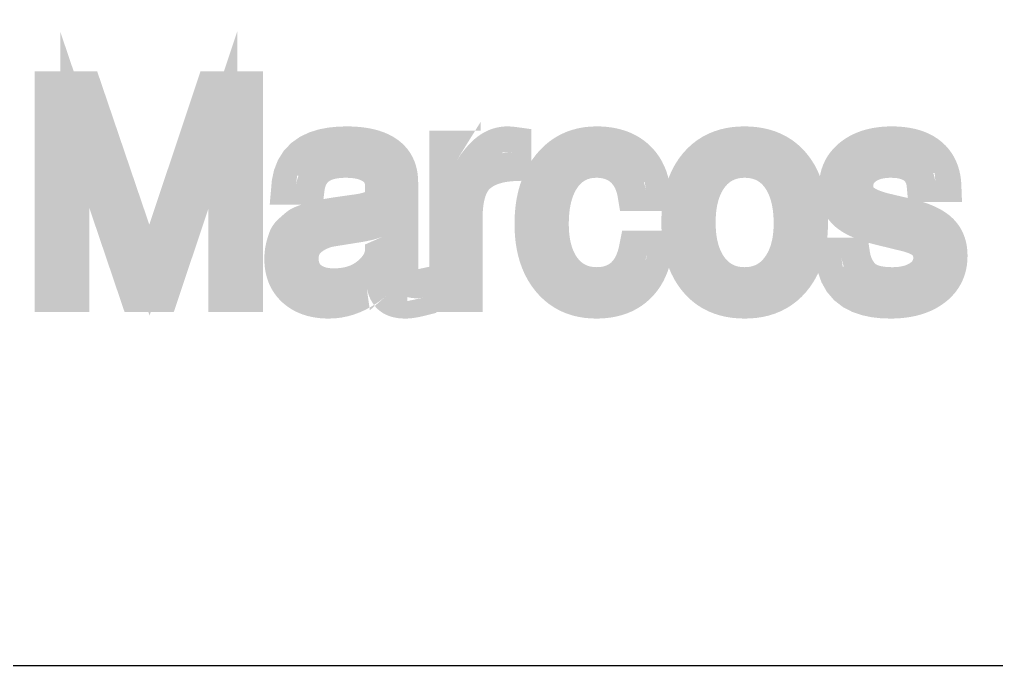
# Model space of a CAD drawing. Header units: metres. Extents: x -109 to 109, y -1 to 43.
# Drawn here: x -105.21 to -98.47, y -1.2 to 3.25 of the extents above; entities that cross this region are included whole.
import ezdxf

# ---------------------------------------------------------------- set-up
doc = ezdxf.new("R2010")
doc.units = ezdxf.units.M
doc.layers.add('CUT', color=1, linetype='Continuous')
doc.layers.add('MARK', color=5, linetype='Continuous')

msp = doc.modelspace()

# ---------------------------------------------------------------- linework, layer by layer
at = {"layer": 'CUT'}
msp.add_lwpolyline([(-109, -1.2000000000000028), (109, -1.2000000000000028), (109, -1.2000000000000028), (109, 42.6), (109, 42.6), (-109, 42.6), (-109, 42.6), (-109, -1.2000000000000028)], close=True, dxfattribs=at)
at = {"layer": 'MARK', "const_width": 0.2}
for points in [[(-104.21399739583335, 1.3360027041666667), (-104.17672466856062, 1.4470934948863636), (-104.13945194128789, 1.5581842856060606), (-104.10217921401517, 1.6692750763257576), (-104.06490648674243, 1.7803658670454547), (-104.02763375946971, 1.8914566577651515), (-103.99036103219699, 2.0025474484848482), (-103.95308830492425, 2.1136382392045454), (-103.91581557765153, 2.2247290299242426), (-103.87854285037879, 2.3358198206439393), (-103.84127012310607, 2.4469106113636365), (-103.80399739583335, 2.5580014020833337), (-103.80399739583335, 2.5580014020833337), (-103.80399739583335, 2.4469106113636365), (-103.80399739583335, 2.3358198206439393), (-103.80399739583335, 2.2247290299242426), (-103.80399739583335, 2.1136382392045454), (-103.80399739583335, 2.0025474484848487), (-103.80399739583335, 1.8914566577651515), (-103.80399739583335, 1.7803658670454547), (-103.80399739583335, 1.6692750763257576), (-103.80399739583335, 1.5581842856060606), (-103.80399739583335, 1.4470934948863636), (-103.80399739583335, 1.3360027041666667), (-103.80399739583335, 1.3360027041666667), (-103.78799775094699, 1.3360027041666667), (-103.77199810606062, 1.3360027041666667), (-103.75599846117426, 1.3360027041666667), (-103.7399988162879, 1.3360027041666667), (-103.72399917140153, 1.3360027041666667), (-103.70799952651517, 1.3360027041666667), (-103.6919998816288, 1.3360027041666667), (-103.67600023674244, 1.3360027041666667), (-103.66000059185608, 1.3360027041666667), (-103.64400094696971, 1.3360027041666667), (-103.62800130208335, 1.3360027041666667), (-103.62800130208335, 1.3360027041666667), (-103.62800130208335, 1.4685482770833334), (-103.62800130208335, 1.60109385), (-103.62800130208335, 1.7336394229166667), (-103.62800130208335, 1.8661849958333332), (-103.62800130208335, 1.99873056875), (-103.62800130208335, 2.1312761416666666), (-103.62800130208335, 2.2638217145833335), (-103.62800130208335, 2.3963672875000004), (-103.62800130208335, 2.528912860416667), (-103.62800130208335, 2.6614584333333333), (-103.62800130208335, 2.79400400625), (-103.62800130208335, 2.79400400625), (-103.65145596590911, 2.79400400625), (-103.67491062973485, 2.79400400625), (-103.69836529356061, 2.79400400625), (-103.72181995738637, 2.79400400625), (-103.74527462121213, 2.79400400625), (-103.76872928503789, 2.79400400625), (-103.79218394886365, 2.79400400625), (-103.8156386126894, 2.79400400625), (-103.83909327651516, 2.79400400625), (-103.86254794034092, 2.79400400625), (-103.88600260416668, 2.79400400625), (-103.88600260416668, 2.79400400625), (-103.92454782196971, 2.6785494607954545), (-103.96309303977274, 2.563094915340909), (-104.00163825757576, 2.447640369886364), (-104.0401834753788, 2.332185824431818), (-104.07872869318183, 2.2167312789772726), (-104.11727391098486, 2.1012767335227274), (-104.15581912878788, 1.985822188068182), (-104.19436434659092, 1.8703676426136364), (-104.23290956439395, 1.7549130971590907), (-104.27145478219698, 1.6394585517045455), (-104.31000000000002, 1.52400400625), (-104.31000000000002, 1.52400400625), (-104.34927260890153, 1.6394585517045455), (-104.38854521780304, 1.754913097159091), (-104.42781782670455, 1.8703676426136364), (-104.46709043560607, 1.9858221880681817), (-104.50636304450758, 2.1012767335227274), (-104.54563565340911, 2.2167312789772726), (-104.58490826231062, 2.332185824431818), (-104.62418087121213, 2.4476403698863636), (-104.66345348011365, 2.5630949153409093), (-104.70272608901516, 2.6785494607954545), (-104.74199869791667, 2.79400400625), (-104.74199869791667, 2.79400400625), (-104.76545336174243, 2.79400400625), (-104.78890802556819, 2.79400400625), (-104.81236268939395, 2.79400400625), (-104.83581735321971, 2.79400400625), (-104.85927201704547, 2.79400400625), (-104.88272668087123, 2.79400400625), (-104.90618134469698, 2.79400400625), (-104.92963600852273, 2.79400400625), (-104.9530906723485, 2.79400400625), (-104.97654533617425, 2.79400400625), (-105.00000000000001, 2.79400400625), (-105.00000000000001, 2.79400400625), (-105.00000000000001, 2.6614584333333333), (-105.00000000000001, 2.528912860416667), (-105.00000000000001, 2.3963672875), (-105.00000000000001, 2.2638217145833335), (-105.00000000000001, 2.1312761416666666), (-105.00000000000001, 1.99873056875), (-105.00000000000001, 1.8661849958333332), (-105.00000000000001, 1.7336394229166667), (-105.00000000000001, 1.6010938499999998), (-105.00000000000001, 1.4685482770833331), (-105.00000000000001, 1.3360027041666667), (-105.00000000000001, 1.3360027041666667), (-104.98399976325759, 1.3360027041666667), (-104.96799952651516, 1.3360027041666667), (-104.95199928977274, 1.3360027041666667), (-104.93599905303032, 1.3360027041666667), (-104.91999881628789, 1.3360027041666667), (-104.90399857954546, 1.3360027041666667), (-104.88799834280304, 1.3360027041666667), (-104.87199810606062, 1.3360027041666667), (-104.85599786931819, 1.3360027041666667), (-104.83999763257577, 1.3360027041666667), (-104.82399739583335, 1.3360027041666667), (-104.82399739583335, 1.3360027041666667), (-104.82399739583335, 1.4470934948863636), (-104.82399739583335, 1.5581842856060608), (-104.82399739583335, 1.6692750763257576), (-104.82399739583335, 1.7803658670454547), (-104.82399739583335, 1.8914566577651515), (-104.82399739583335, 2.0025474484848487), (-104.82399739583335, 2.1136382392045454), (-104.82399739583335, 2.2247290299242426), (-104.82399739583335, 2.3358198206439393), (-104.82399739583335, 2.4469106113636365), (-104.82399739583335, 2.5580014020833337), (-104.82399739583335, 2.5580014020833337), (-104.7863612689394, 2.4469106113636365), (-104.74872514204546, 2.3358198206439393), (-104.71108901515153, 2.2247290299242426), (-104.67345288825759, 2.1136382392045454), (-104.63581676136364, 2.0025474484848482), (-104.59818063446971, 1.8914566577651517), (-104.56054450757577, 1.7803658670454545), (-104.52290838068183, 1.6692750763257576), (-104.48527225378788, 1.5581842856060606), (-104.44763612689395, 1.4470934948863636), (-104.41000000000001, 1.3360027041666667), (-104.41000000000001, 1.3360027041666667), (-104.3921815814394, 1.3360027041666667), (-104.3743631628788, 1.3360027041666667), (-104.3565447443182, 1.3360027041666667), (-104.33872632575759, 1.3360027041666667), (-104.32090790719698, 1.3360027041666667), (-104.30308948863637, 1.3360027041666667), (-104.28527107007577, 1.3360027041666667), (-104.26745265151516, 1.3360027041666667), (-104.24963423295456, 1.3360027041666667), (-104.23181581439395, 1.3360027041666667), (-104.21399739583335, 1.3360027041666667)], [(-103.37199869791668, 2.07400400625), (-103.3567264441288, 2.07400400625), (-103.34145419034091, 2.07400400625), (-103.32618193655304, 2.07400400625), (-103.31090968276516, 2.07400400625), (-103.29563742897729, 2.07400400625), (-103.2803651751894, 2.07400400625), (-103.26509292140152, 2.07400400625), (-103.24982066761365, 2.07400400625), (-103.23454841382576, 2.07400400625), (-103.2192761600379, 2.07400400625), (-103.20400390625001, 2.07400400625), (-103.20400390625001, 2.07400400625), (-103.202146013051, 2.088627365760968), (-103.19957998517039, 2.1031428824180862), (-103.19623095490414, 2.117497562864947), (-103.19202067667632, 2.131623144784525), (-103.18687163688406, 2.145433613812328), (-103.18071357523289, 2.1588239519164936), (-103.17349248503568, 2.1716714967159745), (-103.16518113755603, 2.18384144161285), (-103.15578872658261, 2.19519732058724), (-103.14536614458189, 2.2056154751918093), (-103.13400390625002, 2.2150001), (-103.13400390625002, 2.2150001), (-103.12008210164255, 2.2243823313072424), (-103.10533467078466, 2.232407250979581), (-103.08996016339715, 2.2391563708342415), (-103.0741231055547, 2.2447373528070598), (-103.05795292301842, 2.24926633393494), (-103.04154814998915, 2.2528566567805015), (-103.02498235726138, 2.2556129271843943), (-103.00830989112373, 2.25762863047487), (-102.99157068377633, 2.258985801328071), (-102.974794008375, 2.259755729938797), (-102.95800130208335, 2.2600001), (-102.95800130208335, 2.2600001), (-102.94164007128936, 2.2597792868356237), (-102.92529219441298, 2.259085258441284), (-102.90897528952974, 2.257865292073036), (-102.8927130846425, 2.2560586977666106), (-102.8765375337218, 2.253595783627037), (-102.86049163471952, 2.2503970264617505), (-102.84463308861244, 2.2463728088209844), (-102.82903883159956, 2.241424351798989), (-102.8138101697457, 2.23544683793593), (-102.79907759513922, 2.2283360787198943), (-102.78500325520834, 2.2200001), (-102.78500325520834, 2.2200001), (-102.77484960780781, 2.2127665111554387), (-102.76532841070063, 2.204719653148869), (-102.75657339020728, 2.1958461976285735), (-102.74871909055949, 2.1861671101784004), (-102.7418846188635, 2.1757432476776457), (-102.7361561033357, 2.164672955152022), (-102.73157401555714, 2.1530807057790264), (-102.7281302333675, 2.1411002800810484), (-102.72577512611143, 2.1288585084965477), (-102.72443059841784, 2.1164642745231985), (-102.72400390625, 2.1040040062500003), (-102.72400390625, 2.1040040062500003), (-102.72400390625, 2.1000036511363636), (-102.72400390625, 2.0960032960227273), (-102.72400390625, 2.092002940909091), (-102.72400390625, 2.0880025857954547), (-102.72400390625, 2.0840022306818184), (-102.72400390625, 2.0800018755681817), (-102.72400390625, 2.0760015204545454), (-102.72400390625, 2.072001165340909), (-102.72400390625, 2.068000810227273), (-102.72400390625, 2.0640004551136366), (-102.72400390625, 2.0600001), (-102.72400390625, 2.0600001), (-102.72425190353137, 2.051768123247151), (-102.7250355457307, 2.0435701211796387), (-102.72641530298165, 2.035451562510988), (-102.72844887773917, 2.0274720946491294), (-102.7311840828012, 2.019705596595604), (-102.7346500427162, 2.012236960018217), (-102.73884892232702, 2.005154669158582), (-102.7437514922848, 1.9985400075985515), (-102.74929916198175, 1.9924559768758385), (-102.75541233744417, 1.9869399019102976), (-102.76200195312501, 1.982002053125), (-102.76200195312501, 1.982002053125), (-102.77310360112563, 1.9753692018332525), (-102.7848049817912, 1.9698545894573103), (-102.79687227568932, 1.965190263703874), (-102.80917618066103, 1.9611889334159334), (-102.8216405806357, 1.9577180580789566), (-102.83421810019583, 1.9546814582016236), (-102.8468778313477, 1.9520074613749459), (-102.8595988020178, 1.9496413237471124), (-102.87236630722776, 1.947540303009565), (-102.88516974761708, 1.9456703775452409), (-102.89800130208334, 1.9440040062500001), (-102.89800130208334, 1.9440040062500001), (-102.90709353917443, 1.942740710096362), (-102.91618563919502, 1.9414764278195835), (-102.92527758277275, 1.9402110210074803), (-102.93436934549892, 1.938944315477435), (-102.94346089588173, 1.9376760868180776), (-102.95255219208771, 1.9364060374181256), (-102.96164317646016, 1.9351337579143395), (-102.97073376562267, 1.933858657790345), (-102.97982383085035, 1.9325798282194429), (-102.98891315361733, 1.9312957329351923), (-102.99800130208334, 1.9300033552083333), (-102.99800130208334, 1.9300033552083333), (-103.00601716159, 1.9288328381647397), (-103.01402736399591, 1.9276241753488832), (-103.02203342414857, 1.9263883568266558), (-103.03003627769652, 1.9251319333469477), (-103.0380365514071, 1.9238591822915978), (-103.04603468988586, 1.9225730791431177), (-103.05403102228163, 1.921275792657), (-103.06202580047714, 1.9199689613904023), (-103.07001922239854, 1.9186538591356208), (-103.07801144697916, 1.917331499375306), (-103.08600260416668, 1.9160027041666667), (-103.08600260416668, 1.9160027041666667), (-103.09368916412232, 1.914708810776773), (-103.1013711282777, 1.9133879135499954), (-103.10904774947473, 1.9120363207876985), (-103.11671806718579, 1.9106494154599996), (-103.12438081465174, 1.9092212942415059), (-103.13203426817239, 1.9077442026764484), (-103.13967598843244, 1.9062076053668273), (-103.147302343839, 1.9045965540585486), (-103.15490754615941, 1.9028885729814933), (-103.16248143037039, 1.9010469891573445), (-103.17000325520834, 1.89900400625), (-103.17000325520834, 1.89900400625), (-103.17631628502868, 1.8971338920253316), (-103.18261609619148, 1.8952196938042876), (-103.18890556252806, 1.893271761745563), (-103.19518664060327, 1.8912969422518162), (-103.20146073482968, 1.8893000416810026), (-103.20772889433387, 1.8872845871335115), (-103.21399192769826, 1.885253257391367), (-103.2202504739699, 1.8832081435284265), (-103.22650504875206, 1.8811509148637864), (-103.23275607530931, 1.8790829291532773), (-103.23900390625, 1.8770053083333333), (-103.23900390625, 1.8770053083333333), (-103.24515464321938, 1.8749080208877018), (-103.25127365361818, 1.8727199360427096), (-103.25735538914418, 1.8704303381434326), (-103.26339279083827, 1.8680263380548352), (-103.26937671053678, 1.8654922366006685), (-103.27529503809532, 1.8628086435709155), (-103.2811313431755, 1.8599512393053963), (-103.28686268651668, 1.8568890115132448), (-103.29245595379741, 1.8535817332566693), (-103.29786145580108, 1.8499764159807088), (-103.30300130208335, 1.8460027041666667), (-103.30300130208335, 1.8460027041666667), (-103.30732939928424, 1.842339491712599), (-103.31164198962249, 1.838658034054642), (-103.31594116632226, 1.8349609195425145), (-103.32022858890032, 1.8312501796331366), (-103.3245055995916, 1.8275274430560873), (-103.32877330240187, 1.823794039179695), (-103.33303261848748, 1.8200510696300172), (-103.33728432599419, 1.8162994593118875), (-103.34152908937693, 1.8125399936331874), (-103.34576748141006, 1.8087733462308686), (-103.35000000000001, 1.8050001), (-103.35000000000001, 1.8050001), (-103.35449565540203, 1.8008563103688893), (-103.35885153422862, 1.7965658809642515), (-103.36305304310103, 1.7921242272461804), (-103.36708427873653, 1.7875275384777354), (-103.37092809121805, 1.782773076939422), (-103.37456623438815, 1.7778595183696249), (-103.37797962700894, 1.7727873189765342), (-103.38114874469872, 1.7675590831560846), (-103.38405415278268, 1.7621798937752238), (-103.38667717279363, 1.7566575563829254), (-103.38900065104167, 1.7510027041666667), (-103.38900065104167, 1.7510027041666667), (-103.39120794892493, 1.7450372653393342), (-103.39332228449699, 1.739038237978768), (-103.39534966902038, 1.7330092616174568), (-103.3972955522204, 1.7269534820506773), (-103.39916488596658, 1.7208736309482617), (-103.40096218016039, 1.7147720908615174), (-103.40269155169692, 1.7086509485754522), (-103.40435676733476, 1.7025120391176034), (-103.40596128124216, 1.6963569822405022), (-103.4075082679101, 1.6901872128119524), (-103.40900065104168, 1.68400400625), (-103.40900065104168, 1.68400400625), (-103.41067580102224, 1.676491017678102), (-103.41215796847375, 1.6689375688234207), (-103.41345460489728, 1.6613500522077487), (-103.41457310634314, 1.6537342217986024), (-103.41552075084759, 1.6460952354679939), (-103.41630464955708, 1.6384376999629695), (-103.41693170976836, 1.6307657165372782), (-103.4174086081277, 1.6230829258720618), (-103.41774177233056, 1.6153925513149225), (-103.4179373698112, 1.6076974397916923), (-103.41800130208334, 1.6000001), (-103.41800130208334, 1.6000001), (-103.41737518631551, 1.5770883494003547), (-103.41541493231779, 1.5542526509247783), (-103.41199811819254, 1.531589800343084), (-103.4070097363612, 1.5092210560892845), (-103.40035310282845, 1.4872916391436188), (-103.3919626272848, 1.4659660787576405), (-103.38181606676166, 1.4454184495905464), (-103.36994283463041, 1.4258180718368476), (-103.35642517165174, 1.4073133075175), (-103.34139097320399, 1.3900175036697289), (-103.325, 1.3740007510416667), (-103.325, 1.3740007510416667), (-103.30605419232656, 1.3582722134199592), (-103.28586094904234, 1.344180922036108), (-103.26457366007757, 1.3318035975022615), (-103.2423649512944, 1.3211665467833642), (-103.21941130733767, 1.3122481503251013), (-103.19587999141677, 1.3049871922547793), (-103.17192024877023, 1.2992941159332672), (-103.14765904742127, 1.2950623861534178), (-103.12320044295639, 1.2921781143655182), (-103.09862725814187, 1.2905272085935702), (-103.07400390625001, 1.2900001), (-103.07400390625001, 1.2900001), (-103.03792192126694, 1.2914329435535004), (-103.00207122249465, 1.295754225319791), (-102.96668356485229, 1.302942414298811), (-102.93197397460217, 1.3129041586890406), (-102.89812477016247, 1.3254850389872799), (-102.86527568373076, 1.340486758321615), (-102.83352104071287, 1.3576863975407414), (-102.8029128388568, 1.3768538649605393), (-102.77346747494997, 1.3977652839032906), (-102.74517386209386, 1.4202117482261385), (-102.71800130208334, 1.44400400625), (-102.71800130208334, 1.44400400625), (-102.71633104891916, 1.4322715299713096), (-102.71423126398882, 1.420608420588789), (-102.71165425737982, 1.409041584615207), (-102.70854659990812, 1.3976061472044345), (-102.70484942322197, 1.3863478143375074), (-102.70049964664643, 1.3753256115553145), (-102.69543272202498, 1.3646146938094943), (-102.68958759342729, 1.354308502289343), (-102.68291439414693, 1.3445189440456984), (-102.67538462291695, 1.3353727199263195), (-102.66700195312501, 1.327002053125), (-102.66700195312501, 1.327002053125), (-102.65787958410465, 1.3195790401978857), (-102.64806657821563, 1.3130955627257157), (-102.63769420318374, 1.3075494075878629), (-102.62688764827207, 1.3029039276722747), (-102.61575639052016, 1.299099714643757), (-102.6043904300967, 1.2960658233640168), (-102.59286064971518, 1.2937283136264284), (-102.58122128318595, 1.292015712137995), (-102.5695130394658, 1.2908619564753754), (-102.55776609090313, 1.2902076195155296), (-102.54600260416667, 1.2900001), (-102.54600260416667, 1.2900001), (-102.5354881949494, 1.290240361860474), (-102.52499164878616, 1.2909027528040178), (-102.51452298779016, 1.2919161492930664), (-102.50408717790998, 1.2932261329025838), (-102.49368634439638, 1.294790242186895), (-102.48332099721516, 1.2965747486836048), (-102.47299072788228, 1.2985524282134016), (-102.46269461476113, 1.3007009901408586), (-102.45243146281166, 1.3030019490582292), (-102.44219994692799, 1.3054397995023714), (-102.43199869791667, 1.3080014020833333), (-102.43199869791667, 1.3080014020833333), (-102.43199869791667, 1.319456184280303), (-102.43199869791667, 1.3309109664772727), (-102.43199869791667, 1.3423657486742424), (-102.43199869791667, 1.3538205308712121), (-102.43199869791667, 1.3652753130681818), (-102.43199869791667, 1.3767300952651516), (-102.43199869791667, 1.3881848774621213), (-102.43199869791667, 1.399639659659091), (-102.43199869791667, 1.4110944418560607), (-102.43199869791667, 1.4225492240530304), (-102.43199869791667, 1.43400400625), (-102.43199869791667, 1.43400400625), (-102.43522636334852, 1.4333182792713537), (-102.43846659287519, 1.4326946203467283), (-102.44171831373151, 1.4321339581896284), (-102.44498039913432, 1.431637145599658), (-102.44825167217712, 1.4312049528026196), (-102.45153091038812, 1.4308380612270495), (-102.45481685091573, 1.4305370578314818), (-102.45810819629031, 1.4303024300914429), (-102.46140362069391, 1.4301345617462144), (-102.46470177665644, 1.4300337293929477), (-102.46800130208334, 1.4300001), (-102.46800130208334, 1.4300001), (-102.48068569429059, 1.430438829824214), (-102.49329201481791, 1.4318963938611133), (-102.50568294830886, 1.434628036358851), (-102.51761406293576, 1.4389366444416447), (-102.52868806942097, 1.4451132834525993), (-102.5383700450883, 1.4532935012046087), (-102.5461546518806, 1.4632953620740388), (-102.55181434034927, 1.4746406524552516), (-102.55546604209249, 1.4867881972372632), (-102.55741736988782, 1.4993265001868612), (-102.55800130208334, 1.5120053083333334), (-102.55800130208334, 1.5120053083333334), (-102.55800130208334, 1.5680049532196971), (-102.55800130208334, 1.6240045981060607), (-102.55800130208334, 1.6800042429924242), (-102.55800130208334, 1.736003887878788), (-102.55800130208334, 1.7920035327651516), (-102.55800130208334, 1.8480031776515151), (-102.55800130208334, 1.904002822537879), (-102.55800130208334, 1.9600024674242427), (-102.55800130208334, 2.0160021123106064), (-102.55800130208334, 2.0720017571969698), (-102.55800130208334, 2.1280014020833335), (-102.55800130208334, 2.1280014020833335), (-102.55865862016428, 2.1502620510162576), (-102.56073117096639, 2.1724349070824323), (-102.5643716016546, 2.194403851019131), (-102.56972495563043, 2.2160182061735765), (-102.5769117422384, 2.237092833928875), (-102.58600729983344, 2.257415689377299), (-102.5970223019935, 2.276764855324826), (-102.60989162355295, 2.294933385922195), (-102.62447754920822, 2.3117554897658934), (-102.64058768024077, 2.327125337884361), (-102.65800130208335, 2.341002704166667), (-102.65800130208335, 2.341002704166667), (-102.68139932638351, 2.356332977535093), (-102.70613797011477, 2.3693948932172466), (-102.73188295748045, 2.3803459163278444), (-102.75836336761849, 2.3893798022940365), (-102.78536970745239, 2.3966978440171687), (-102.81274452586779, 2.402491854940364), (-102.84037135877068, 2.4069360135919937), (-102.86816474456255, 2.410184224384288), (-102.89606217366702, 2.412370457260704), (-102.92401795790009, 2.413610468499244), (-102.95199869791668, 2.41400400625), (-102.95199869791668, 2.41400400625), (-103.00777238619598, 2.412300613054576), (-103.06327889354063, 2.406673362724044), (-103.11806569028647, 2.396181630323615), (-103.17133390179164, 2.3796633236394458), (-103.22174373560075, 2.3558485240683087), (-103.26730010077466, 2.3237503726350415), (-103.30566403517203, 2.283350650975291), (-103.3350864741704, 2.236033589482509), (-103.35524141663164, 2.1840638530731153), (-103.36706550457816, 2.12956717744979), (-103.37199869791668, 2.07400400625)], [(-101.77800130208334, 2.2380014020833334), (-101.77800130208334, 2.253455947537879), (-101.77800130208334, 2.268910492992424), (-101.77800130208334, 2.28436503844697), (-101.77800130208334, 2.299819583901515), (-101.77800130208334, 2.3152741293560606), (-101.77800130208334, 2.330728674810606), (-101.77800130208334, 2.346183220265152), (-101.77800130208334, 2.361637765719697), (-101.77800130208334, 2.377092311174242), (-101.77800130208334, 2.3925468566287877), (-101.77800130208334, 2.4080014020833334), (-101.77800130208334, 2.4080014020833334), (-101.78379233133646, 2.4088136204746924), (-101.7895878319444, 2.4095932810285636), (-101.79538811678047, 2.4103364947046244), (-101.80119352525774, 2.4110385390967837), (-101.8070044197333, 2.41169358684327), (-101.81282117477461, 2.4122943092604654), (-101.81864415139026, 2.4128312775646807), (-101.82447363882807, 2.41329201999117), (-101.83030972322925, 2.4136594595688328), (-101.83615197992114, 2.413909154912613), (-101.84199869791667, 2.41400400625), (-101.84199869791667, 2.41400400625), (-101.85639900663045, 2.4135847385158398), (-101.8707485377259, 2.4123074630705914), (-101.88499244064363, 2.410151406246565), (-101.89907351859482, 2.407108567053913), (-101.91293497097841, 2.4031848405688647), (-101.92652328579115, 2.3984000034907877), (-101.93979086874536, 2.3927865255282326), (-101.95269804476958, 2.3863874015084052), (-101.96521421309076, 2.3792533705979593), (-101.97731812272826, 2.3714399496728307), (-101.98899739583334, 2.3630046572916665), (-101.98899739583334, 2.3630046572916665), (-102.0044959664279, 2.350369019700607), (-102.01922024099885, 2.3368374731710535), (-102.03325321038098, 2.3225892945128903), (-102.0466708261414, 2.3077595551083445), (-102.05954014208616, 2.2924511519099853), (-102.0719193932212, 2.2767435190934444), (-102.08385882956455, 2.2606988324291493), (-102.09540176185686, 2.2443664229774445), (-102.10658558672877, 2.227785937380731), (-102.11744270379144, 2.2109896239595956), (-102.12800130208333, 2.19400400625), (-102.12800130208333, 2.19400400625), (-102.12800130208333, 2.2112767335227272), (-102.12800130208333, 2.2285494607954544), (-102.12800130208333, 2.245822188068182), (-102.12800130208333, 2.263094915340909), (-102.12800130208333, 2.2803676426136366), (-102.12800130208333, 2.2976403698863637), (-102.12800130208333, 2.314913097159091), (-102.12800130208333, 2.3321858244318183), (-102.12800130208333, 2.3494585517045454), (-102.12800130208333, 2.366731278977273), (-102.12800130208333, 2.38400400625), (-102.12800130208333, 2.38400400625), (-102.1420010653409, 2.38400400625), (-102.15600082859848, 2.38400400625), (-102.17000059185607, 2.38400400625), (-102.18400035511364, 2.38400400625), (-102.19800011837121, 2.38400400625), (-102.21199988162878, 2.38400400625), (-102.22599964488636, 2.38400400625), (-102.23999940814394, 2.38400400625), (-102.25399917140152, 2.38400400625), (-102.26799893465909, 2.38400400625), (-102.28199869791666, 2.38400400625), (-102.28199869791666, 2.38400400625), (-102.28199869791666, 2.2887311606060607), (-102.28199869791666, 2.193458314962121), (-102.28199869791666, 2.098185469318182), (-102.28199869791666, 2.0029126236742423), (-102.28199869791666, 1.907639778030303), (-102.28199869791666, 1.8123669323863636), (-102.28199869791666, 1.7170940867424243), (-102.28199869791666, 1.621821241098485), (-102.28199869791666, 1.5265483954545453), (-102.28199869791666, 1.431275549810606), (-102.28199869791666, 1.3360027041666667), (-102.28199869791666, 1.3360027041666667), (-102.26672585227273, 1.3360027041666667), (-102.2514530066288, 1.3360027041666667), (-102.23618016098484, 1.3360027041666667), (-102.22090731534091, 1.3360027041666667), (-102.20563446969697, 1.3360027041666667), (-102.19036162405303, 1.3360027041666667), (-102.17508877840909, 1.3360027041666667), (-102.15981593276516, 1.3360027041666667), (-102.1445430871212, 1.3360027041666667), (-102.12927024147727, 1.3360027041666667), (-102.11399739583334, 1.3360027041666667), (-102.11399739583334, 1.3360027041666667), (-102.11399739583334, 1.385457012878788), (-102.11399739583334, 1.434911321590909), (-102.11399739583334, 1.4843656303030304), (-102.11399739583334, 1.5338199390151517), (-102.11399739583334, 1.5832742477272728), (-102.11399739583334, 1.6327285564393939), (-102.11399739583334, 1.6821828651515152), (-102.11399739583334, 1.7316371738636365), (-102.11399739583334, 1.7810914825757576), (-102.11399739583334, 1.8305457912878789), (-102.11399739583334, 1.8800001000000002), (-102.11399739583334, 1.8800001000000002), (-102.11361117923437, 1.9073299960842338), (-102.11237962990384, 1.934634596452812), (-102.11017538660472, 1.9618775231999865), (-102.10684186972045, 1.9890048142505654), (-102.10218553382671, 2.015935653807478), (-102.09596706063986, 2.0425477709228783), (-102.08789345466306, 2.0686547001297364), (-102.07761677913015, 2.0939719152448233), (-102.06475302877801, 2.1180721797992845), (-102.04894556627364, 2.1403444677932772), (-102.02999674479167, 2.1600033552083335), (-102.02999674479167, 2.1600033552083335), (-102.01083229137069, 2.1751999580267416), (-101.99026117906944, 2.1884331124500784), (-101.96857749717783, 2.199755006152293), (-101.94604447853334, 2.209278930603339), (-101.92288138646094, 2.217151461112791), (-101.89926221332695, 2.2235304362935704), (-101.87532075947723, 2.228570602837371), (-101.85115794101452, 2.2324157600516563), (-101.82684901208748, 2.2351953766852253), (-101.80244973818978, 2.2370238863836995), (-101.77800130208334, 2.2380014020833334)], [(-100.98200520833333, 2.0320053083333334), (-100.9667323626894, 2.0320053083333334), (-100.95145951704546, 2.0320053083333334), (-100.93618667140152, 2.0320053083333334), (-100.92091382575758, 2.0320053083333334), (-100.90564098011365, 2.0320053083333334), (-100.8903681344697, 2.0320053083333334), (-100.87509528882576, 2.0320053083333334), (-100.85982244318183, 2.0320053083333334), (-100.84454959753788, 2.0320053083333334), (-100.82927675189394, 2.0320053083333334), (-100.81400390625001, 2.0320053083333334), (-100.81400390625001, 2.0320053083333334), (-100.81679414499587, 2.0607246385687343), (-100.82091705624127, 2.0892825781035724), (-100.8265037199307, 2.117589928245621), (-100.83369021503773, 2.145533205806699), (-100.84261127056656, 2.172971063313638), (-100.85339059389527, 2.199732435371415), (-100.86612782590457, 2.2256181424301547), (-100.88088327206155, 2.2504078620672368), (-100.8976632380439, 2.2738736787464244), (-100.91641020274949, 2.2957994785837865), (-100.937001953125, 2.316002704166667), (-100.937001953125, 2.316002704166667), (-100.95900246271574, 2.3342205108925107), (-100.9824178621423, 2.3505798326603915), (-101.00708317870122, 2.3649862814760114), (-101.03280960258503, 2.3774001934947564), (-101.059400917754, 2.387835562153909), (-101.08666822721322, 2.396352287546879), (-101.11444052217419, 2.403044560457293), (-101.14257041888077, 2.4080284302383372), (-101.17093575866183, 2.4114307793433554), (-101.19943837307517, 2.4133807824293627), (-101.22800130208334, 2.41400400625), (-101.22800130208334, 2.41400400625), (-101.26313894779723, 2.412895548306761), (-101.29812151418761, 2.4094288952825678), (-101.33275390000728, 2.4034036236945235), (-101.36679824305659, 2.3946515555330876), (-101.39998236342228, 2.383060459997205), (-101.43201791021855, 2.3685962616197376), (-101.4626266993013, 2.3513168516210587), (-101.49156958380081, 2.331371632545273), (-101.51866988689919, 2.3089855566535338), (-101.5438250816398, 2.2844323050110478), (-101.56700520833334, 2.258004657291667), (-101.56700520833334, 2.258004657291667), (-101.59116786531891, 2.2257168718892824), (-101.61264514149812, 2.1915833560353364), (-101.63138149589517, 2.155870842774867), (-101.64739520248476, 2.118856264065548), (-101.66076723252242, 2.080806321064652), (-101.67162515311816, 2.0419629713374374), (-101.68012616721565, 2.002535603070955), (-101.68644220852818, 1.9626988500512046), (-101.69074845040791, 1.9225942428683915), (-101.69321537792294, 1.8823339507100578), (-101.69400390625, 1.8420053083333334), (-101.69400390625, 1.8420053083333334), (-101.69323660835077, 1.802848546457325), (-101.69083305143603, 1.7637586551850801), (-101.68663101520796, 1.7248217041542224), (-101.68045742743176, 1.6861491559977055), (-101.67213311164248, 1.6478828590203087), (-101.6614808113341, 1.610199359963786), (-101.64833716890391, 1.5733121202178488), (-101.63256864065193, 1.5374696607958533), (-101.61408996595232, 1.5029475031009911), (-101.59288196351577, 1.4700325631372488), (-101.56900390625, 1.4390007510416667), (-101.56900390625, 1.4390007510416667), (-101.5456000227944, 1.4132010970874387), (-101.52018582518684, 1.3893808997204922), (-101.49283067473294, 1.3678190203445924), (-101.46367840184514, 1.3487578388437833), (-101.43294076533692, 1.33237543627425), (-101.40087833697754, 1.3187657060185625), (-101.36777350405673, 1.3079323361726434), (-101.3339031552167, 1.2997974552399618), (-101.29951761387296, 1.2942205801564317), (-101.26482874113347, 1.2910212911182823), (-101.23000651041667, 1.2900001), (-101.23000651041667, 1.2900001), (-101.20031449191862, 1.2906895415574806), (-101.17069354955284, 1.292847383070062), (-101.14123439217687, 1.296612209280817), (-101.11205236259907, 1.302123898446865), (-101.08328987211159, 1.3095156552074105), (-101.05511642140837, 1.3189030693769055), (-101.0277246806981, 1.330370877361139), (-101.00132142257789, 1.3439593468194728), (-100.97611327700305, 1.3596534112194563), (-100.95228918694028, 1.3773780317900624), (-100.93000325520833, 1.397002053125), (-100.93000325520833, 1.397002053125), (-100.9090002067133, 1.4187600651456813), (-100.88983258903748, 1.4421511038914319), (-100.87260820262102, 1.467008240577112), (-100.85737997538207, 1.4931366258083865), (-100.84414632408765, 1.5203305115141799), (-100.83285831062615, 1.5483888115830493), (-100.8234308568053, 1.5771266106034036), (-100.81575500611426, 1.6063818057529469), (-100.80970899116952, 1.6360174726330083), (-100.80516697051476, 1.6659212039014424), (-100.80200520833334, 1.6960027041666668), (-100.80200520833334, 1.6960027041666668), (-100.81727805397728, 1.6960027041666668), (-100.83255089962121, 1.6960027041666668), (-100.84782374526516, 1.6960027041666668), (-100.8630965909091, 1.6960027041666668), (-100.87836943655303, 1.6960027041666668), (-100.89364228219698, 1.6960027041666668), (-100.90891512784091, 1.6960027041666668), (-100.92418797348485, 1.6960027041666668), (-100.9394608191288, 1.6960027041666668), (-100.95473366477273, 1.6960027041666668), (-100.97000651041667, 1.6960027041666668), (-100.97000651041667, 1.6960027041666668), (-100.97705834532053, 1.6605390493375367), (-100.98660451242156, 1.6256680480031147), (-100.99912639858174, 1.591756585462538), (-101.01516081228706, 1.5593647925854672), (-101.03521385584463, 1.5293051996216747), (-101.05957799270813, 1.5026332962553968), (-101.0880916500585, 1.4804632417099102), (-101.12003210652747, 1.4635980342783157), (-101.15432194389, 1.4522219860114582), (-101.18990758311575, 1.4459291999506527), (-101.22600260416667, 1.44400400625), (-101.22600260416667, 1.44400400625), (-101.24875825459786, 1.444751588915874), (-101.27140404399424, 1.4470977828836165), (-101.29379917362, 1.451190269533261), (-101.31576935792405, 1.4571531024256674), (-101.33711350996347, 1.4650671799307644), (-101.35761896341555, 1.4749518910829686), (-101.3770837712396, 1.4867543622926487), (-101.39534055001405, 1.500351579758993), (-101.41227438882885, 1.5155658456856063), (-101.42782960932901, 1.5321883775257934), (-101.44200520833334, 1.5500033552083332), (-101.44200520833334, 1.5500033552083332), (-101.45756079187036, 1.5732030719641368), (-101.47111331206253, 1.597628277843592), (-101.48271656658491, 1.6230387040820604), (-101.49246947624314, 1.649216323175751), (-101.5004983312163, 1.6759741210792676), (-101.50694170970853, 1.7031581642764622), (-101.51193950206735, 1.7306454377360203), (-101.51562590624553, 1.7583396591525609), (-101.5181255563512, 1.7861665572986083), (-101.51955182731827, 1.814069427270802), (-101.52000651041668, 1.8420053083333334), (-101.52000651041668, 1.8420053083333334), (-101.51956459052406, 1.871213530503946), (-101.5181780239482, 1.9003919120497845), (-101.51574667173925, 1.929501531643555), (-101.5121577172734, 1.9584907803167986), (-101.50728515708406, 1.9872915512930007), (-101.50099029397764, 2.0158145579260753), (-101.49312400295243, 2.0439439004873465), (-101.48353183723763, 2.0715313840172387), (-101.47206322625931, 2.0983917589322987), (-101.45858577759411, 2.1243010092045997), (-101.44300455729167, 2.1490007510416667), (-101.44300455729167, 2.1490007510416667), (-101.42934658096281, 2.1672436492970446), (-101.41431967133283, 2.184375118232805), (-101.39789633619509, 2.2001712763319996), (-101.38010077296228, 2.2144021113753545), (-101.3610197639598, 2.226855305579064), (-101.34080300616026, 2.2373643321643018), (-101.31964968127478, 2.2458324055468255), (-101.29778410624998, 2.252243600458444), (-101.27542854401328, 2.2566576602164523), (-101.25278160881633, 2.2591922120888874), (-101.23000651041667, 2.2600001), (-101.23000651041667, 2.2600001), (-101.21342734298459, 2.259613350183271), (-101.19688804148831, 2.258405240849921), (-101.18043889976964, 2.2563024209774714), (-101.16414303463972, 2.2532319863939727), (-101.14807730153626, 2.2491258038401014), (-101.13233188558257, 2.243926182446442), (-101.11700789002674, 2.2375924412691632), (-101.10221247125112, 2.230107358259527), (-101.08805166546861, 2.2214820143876053), (-101.0746219058211, 2.2117575136631835), (-101.062001953125, 2.2010027041666667), (-101.062001953125, 2.2010027041666667), (-101.04973663770879, 2.1887524770498863), (-101.0384821855487, 2.1755673179667046), (-101.02828134221758, 2.161550749177639), (-101.01914751209654, 2.1468161484865136), (-101.01106740706294, 2.1314778654528888), (-101.00400625851285, 2.1156441308831004), (-100.99791404906617, 2.0994124640868588), (-100.9927314871594, 2.082867477206405), (-100.98839497497323, 2.0660805203999755), (-100.98484031299398, 2.0491105011392756), (-100.98200520833333, 2.0320053083333334)], [(-99.85900390625001, 2.2650033552083335), (-99.88318494470714, 2.291486546004143), (-99.90957768809706, 2.315764636468948), (-99.93805867495922, 2.33755425477272), (-99.96842182598988, 2.3566337567824593), (-100.00039656706124, 2.372869617864384), (-100.03367749082327, 2.3862278594568513), (-100.06795673755204, 2.396767924179575), (-100.102950444608, 2.404623147866963), (-100.13841474216994, 2.409975514450233), (-100.17415146831532, 2.413031652906936), (-100.21000651041668, 2.41400400625), (-100.21000651041668, 2.41400400625), (-100.24541960073032, 2.4130041305169074), (-100.28070661697508, 2.409867784415616), (-100.3157054953996, 2.404390398856891), (-100.35021157446621, 2.396380406047525), (-100.38397869660301, 2.3856790944016364), (-100.41672825502714, 2.372183808658841), (-100.44816789598352, 2.3558696766179077), (-100.47801833857679, 2.3368030760294545), (-100.50604261849472, 2.315140975088184), (-100.53206968085144, 2.2911147964035896), (-100.556005859375, 2.2650033552083335), (-100.556005859375, 2.2650033552083335), (-100.58048962712758, 2.2332817329726127), (-100.60210406427204, 2.199538600260405), (-100.62081673711714, 2.164102464204066), (-100.63668425765562, 2.1273026865944686), (-100.64983218895507, 2.0894443511628973), (-100.66043125967825, 2.05079344302337), (-100.66867557753318, 2.011571487965295), (-100.67476574054002, 1.9719568112660846), (-100.67889737595537, 1.9320894089815797), (-100.68125431834953, 1.8920771661707716), (-100.68200520833334, 1.852002053125), (-100.68200520833334, 1.852002053125), (-100.68126168167264, 1.81196417638912), (-100.67892787410241, 1.771988006305467), (-100.67483667347263, 1.7321539897858447), (-100.6688055877461, 1.6925680557472458), (-100.66063990505609, 1.6533677917917564), (-100.65013917707842, 1.6147287274473454), (-100.63710826175524, 1.576869419585316), (-100.62137379139675, 1.540053139503307), (-100.60280569834964, 1.5045831725962995), (-100.58134112517371, 1.4707887876012897), (-100.55700520833334, 1.4390007510416667), (-100.55700520833334, 1.4390007510416667), (-100.53295460565259, 1.412631361353808), (-100.50672646536448, 1.388428451745591), (-100.4784345148148, 1.3666750630693076), (-100.44827396468074, 1.3475969532800267), (-100.41650547602823, 1.331335696467303), (-100.38342721686367, 1.3179355781019662), (-100.34934318099705, 1.30734759550395), (-100.31453638425465, 1.299447269055829), (-100.27925191365038, 1.294059030384483), (-100.24369018418676, 1.2909801712813433), (-100.2080078125, 1.2900001), (-100.2080078125, 1.2900000999999999), (-100.1725666022689, 1.2909944911156663), (-100.1372498463498, 1.2941122016747622), (-100.1022171329263, 1.2995543995168546), (-100.06766956682198, 1.3075094499525712), (-100.03384869260834, 1.318133720072208), (-100.0010278168464, 1.3315291777421934), (-99.9694940926857, 1.3477223466060302), (-99.93952277056724, 1.366651049404354), (-99.9113489360944, 1.388164568612911), (-99.88514437893201, 1.4120386749109768), (-99.86100585937501, 1.4380014020833334), (-99.86100585937501, 1.4380014020833334), (-99.83661119973827, 1.4690696889807249), (-99.81497613119382, 1.5021197356922524), (-99.79616056799853, 1.5368535113481383), (-99.78013860443035, 1.572962474341101), (-99.76681337945296, 1.610152608586094), (-99.75603762626514, 1.6481612202936675), (-99.74763434848543, 1.6867649775944966), (-99.74141409600705, 1.7257810577366328), (-99.73718754289739, 1.7650640057088074), (-99.73477358971215, 1.804500564080997), (-99.73400390625001, 1.84400400625), (-99.73400390625001, 1.84400400625), (-99.7347298929335, 1.8847474361421415), (-99.73701195738128, 1.925432855150971), (-99.74102030180453, 1.965983935266664), (-99.74694375763778, 2.0062989627260555), (-99.75498794316498, 2.046243861007958), (-99.76537022135884, 2.085644470972686), (-99.77830984669441, 2.1242791987576344), (-99.7940117176327, 2.1618742419401817), (-99.81264308332933, 2.198104904910099), (-99.83430496782202, 2.232607272812934), (-99.85900390625001, 2.2650033552083335)], [(-99.44600911458335, 1.6480014020833333), (-99.46200875946971, 1.6480014020833333), (-99.47800840435607, 1.6480014020833333), (-99.49400804924244, 1.6480014020833333), (-99.5100076941288, 1.6480014020833333), (-99.52600733901517, 1.6480014020833333), (-99.54200698390153, 1.6480014020833333), (-99.5580066287879, 1.6480014020833333), (-99.57400627367426, 1.6480014020833333), (-99.59000591856062, 1.6480014020833333), (-99.60600556344698, 1.6480014020833333), (-99.62200520833335, 1.6480014020833333), (-99.62200520833335, 1.6480014020833333), (-99.6173350300072, 1.591303623486668), (-99.60624024362454, 1.5355099491000401), (-99.58730129786288, 1.4818844783621583), (-99.55937871022252, 1.4323651467426248), (-99.52233170237159, 1.3892633829161056), (-99.47746497550622, 1.3543622430324307), (-99.42701701300241, 1.3281196590879913), (-99.37316077888875, 1.3097961033187362), (-99.31746380332739, 1.2981365150641622), (-99.26089331051665, 1.2918880394837267), (-99.20400390625001, 1.2900001), (-99.20400390625001, 1.2900001), (-99.1736820108786, 1.290545006923464), (-99.14340361137158, 1.2922511501900191), (-99.1132246212713, 1.2952334611811849), (-99.08321759451432, 1.2996165391492458), (-99.05347546418244, 1.3055325791862493), (-99.02411530732535, 1.313117361359758), (-98.99528142147206, 1.322503640199041), (-98.9671465442231, 1.3338114649564423), (-98.93990963808062, 1.3471355635503586), (-98.91378861908548, 1.3625310428027988), (-98.88900716145835, 1.3800001), (-98.88900716145835, 1.3800001), (-98.86945992559707, 1.3961959528903476), (-98.8512145623075, 1.413844049734586), (-98.83449666878549, 1.4329440598915744), (-98.8195265505933, 1.4534416857586385), (-98.80649592048537, 1.4752232314503497), (-98.79554403133544, 1.4981205638014974), (-98.78674039694816, 1.521927065082916), (-98.78007973506301, 1.546420517736551), (-98.77548996076227, 1.571386063402084), (-98.77284913031967, 1.5966333284340068), (-98.77200520833334, 1.6220053083333332), (-98.77200520833334, 1.6220053083333332), (-98.77246433221318, 1.6404854469765127), (-98.77390140595696, 1.6589149268865362), (-98.77640762622231, 1.6772291841427933), (-98.78007263243754, 1.6953466095400862), (-98.78497812381164, 1.7131676259080568), (-98.79118963684058, 1.7305759345715575), (-98.79874740759662, 1.7474429051030267), (-98.80765813878097, 1.7636355380763393), (-98.81789003911196, 1.7790272920870929), (-98.82937311492776, 1.7935097149103438), (-98.84200520833335, 1.8070020531250002), (-98.84200520833335, 1.8070020531250002), (-98.85911196785524, 1.822355177700153), (-98.877459530437, 1.836205181434704), (-98.89676704539664, 1.8486850711772784), (-98.91681660918888, 1.8599365227805205), (-98.93744233064574, 1.8700951330300342), (-98.95851867166772, 1.8792838512010002), (-98.97995047165762, 1.8876110412655516), (-99.001665160331, 1.8951708451314804), (-99.023606931862, 1.9020445258598344), (-99.04573246727935, 1.9083021097919683), (-99.06800781250001, 1.91400400625), (-99.06800781250001, 1.91400400625), (-99.08255326704547, 1.9174586700757574), (-99.09709872159092, 1.9209133339015152), (-99.11164417613638, 1.9243679977272727), (-99.12618963068184, 1.9278226615530303), (-99.14073508522729, 1.931277325378788), (-99.15528053977275, 1.9347319892045456), (-99.16982599431819, 1.9381866530303031), (-99.18437144886364, 1.9416413168560607), (-99.1989169034091, 1.9450959806818182), (-99.21346235795455, 1.9485506445075758), (-99.22800781250001, 1.9520053083333333), (-99.22800781250001, 1.9520053083333333), (-99.24217234711172, 1.9554590536473944), (-99.25627454348034, 1.9591589558208016), (-99.27030175627584, 1.963133491079801), (-99.2842377593251, 1.9674166280648122), (-99.29806138838369, 1.9720492999236918), (-99.3117445271656, 1.9770813619323702), (-99.32524904786298, 1.982574200742981), (-99.3385220493813, 1.9886041855455914), (-99.35148827100342, 1.9952670990254004), (-99.36403777757207, 2.00268336187419), (-99.37600585937501, 2.0110027041666667), (-99.37600585937501, 2.0110027041666667), (-99.38347499573709, 2.0170883630103864), (-99.39049301944272, 2.023688614781687), (-99.39697668585828, 2.0308139425110463), (-99.40283925048561, 2.0384579677953263), (-99.4079977870356, 2.0465933423838933), (-99.412382474678, 2.055170406085447), (-99.41594567625063, 2.064119998343408), (-99.41866796393364, 2.07336035832836), (-99.42055908730998, 2.082806250516596), (-99.42165391079614, 2.0923775709576766), (-99.42200520833335, 2.102005308333333), (-99.42200520833335, 2.102005308333333), (-99.42155319045587, 2.1142852971587813), (-99.42014016856548, 2.1264915348713638), (-99.41769112951668, 2.13853219036997), (-99.41415427398788, 2.150298845144196), (-99.40951197876628, 2.1616744947295636), (-99.4037875996223, 2.1725458709608616), (-99.39704487703766, 2.18281702336293), (-99.38937951226234, 2.192419824983843), (-99.38090586121464, 2.2013182825822435), (-99.37174322658208, 2.2095064361114645), (-99.36200520833334, 2.2170020531250003), (-99.36200520833334, 2.2170020531250003), (-99.34905757827575, 2.2254885829239917), (-99.33547021518746, 2.2329088594743904), (-99.32136281245187, 2.239286516769712), (-99.3068456332411, 2.244668069741115), (-99.29201489922194, 2.2491148552421283), (-99.27695122567816, 2.2526958294674895), (-99.26172014722893, 2.255482027424329), (-99.24637378016185, 2.257542790361233), (-99.23095291306295, 2.258943490712811), (-99.21548909550822, 2.2597443662362022), (-99.20000651041669, 2.2600001), (-99.20000651041669, 2.2600001), (-99.17225943013521, 2.2591671461050122), (-99.14464087455046, 2.2564164814227676), (-99.11736783853165, 2.251289122330059), (-99.0908237496695, 2.2432145347549057), (-99.06565525902855, 2.2315597657208563), (-99.04283802646505, 2.2158115828198928), (-99.02354406277881, 2.1959143061191293), (-99.00868921248252, 2.172513313711021), (-98.99848868954354, 2.1467290851821303), (-98.99250099980394, 2.119642397860235), (-98.99000651041668, 2.0920053083333334), (-98.99000651041668, 2.0920053083333334), (-98.97400627367425, 2.0920053083333334), (-98.95800603693183, 2.0920053083333334), (-98.9420058001894, 2.0920053083333334), (-98.92600556344698, 2.0920053083333334), (-98.91000532670456, 2.0920053083333334), (-98.89400508996214, 2.0920053083333334), (-98.87800485321971, 2.0920053083333334), (-98.8620046164773, 2.0920053083333334), (-98.84600437973486, 2.0920053083333334), (-98.83000414299244, 2.0920053083333334), (-98.81400390625001, 2.0920053083333334), (-98.81400390625001, 2.0920053083333334), (-98.81494059051175, 2.1162198381838677), (-98.8172076454759, 2.1403455459225826), (-98.82094112204399, 2.1642874209051), (-98.82627646230526, 2.1879230734090958), (-98.8333380231591, 2.211100619320852), (-98.84222494147248, 2.233640402941814), (-98.85299497298813, 2.2553426336717384), (-98.86564992931729, 2.276001932973941), (-98.88012760554683, 2.2954272714652535), (-98.89630413270021, 2.3134627641725416), (-98.91400716145834, 2.3300033552083335), (-98.91400716145834, 2.3300033552083335), (-98.9354278333169, 2.346657494689169), (-98.9583024883547, 2.3612522035243066), (-98.9823672217079, 2.373790528331071), (-99.00736805927015, 2.3843427390168834), (-99.03307920021496, 2.3930257408304616), (-99.05931124861864, 2.399982390700981), (-99.08591186603114, 2.4053648541754065), (-99.11276208748005, 2.4093232034870127), (-99.13977089907122, 2.4119986706326517), (-99.1668696640463, 2.4135203292531604), (-99.19400716145834, 2.41400400625), (-99.19400716145834, 2.41400400625), (-99.22223340897288, 2.413464168124971), (-99.25041392955002, 2.4117759892067667), (-99.27849042725248, 2.408830321031868), (-99.30638813736698, 2.404511212916745), (-99.33401275730657, 2.3986989393044555), (-99.36124780100019, 2.391274986815051), (-99.38795318765146, 2.3821293834715203), (-99.41396618243256, 2.3711703717461843), (-99.43910590985864, 2.358335694398041), (-99.46318228135799, 2.343603758680492), (-99.48600911458335, 2.327002053125), (-99.48600911458335, 2.327002053125), (-99.50450792553414, 2.3112414501187843), (-99.52173680695675, 2.294103093490117), (-99.53748619303393, 2.2755970984004197), (-99.55155552921173, 2.255784591073983), (-99.56377475685741, 2.234780907009875), (-99.57402510095272, 2.2127491749590957), (-99.58225290877863, 2.189884532275902), (-99.588472226441, 2.1663931382401667), (-99.59275617345858, 2.1424720526788774), (-99.59522113737637, 2.1182947614160827), (-99.59600911458335, 2.09400400625), (-99.59600911458335, 2.09400400625), (-99.59555757516088, 2.074851516904112), (-99.59413670388513, 2.0557469218387694), (-99.59164173585081, 2.0367532734711413), (-99.58796371657337, 2.017953513084088), (-99.58299553818982, 1.999453572178606), (-99.57664116824621, 1.9813836429008362), (-99.56882784518942, 1.9638958502884856), (-99.55951956536148, 1.9471566066993455), (-99.54872846076273, 1.9313331052301206), (-99.5365198190359, 1.9165758164800022), (-99.52300781250001, 1.9030014020833335), (-99.52300781250001, 1.9030014020833335), (-99.503008119433, 1.8866231040474946), (-99.48153861529127, 1.872216225840844), (-99.45905650589181, 1.8594412689957265), (-99.43585648375516, 1.8480181033279206), (-99.4121326463203, 1.837724401196219), (-99.3880164631259, 1.8283851106759175), (-99.36359954857862, 1.8198617553120053), (-99.3389474617521, 1.8120437138488565), (-99.31410825631522, 1.8048415889868379), (-99.28911791674385, 1.7981822760626238), (-99.26400390625001, 1.7920053083333334), (-99.26400390625001, 1.7920053083333334), (-99.24982244318183, 1.7885506445075758), (-99.23564098011364, 1.7850959806818183), (-99.22145951704547, 1.7816413168560605), (-99.20727805397729, 1.778186653030303), (-99.19309659090911, 1.7747319892045454), (-99.17891512784092, 1.771277325378788), (-99.16473366477274, 1.7678226615530304), (-99.15055220170456, 1.7643679977272728), (-99.13637073863637, 1.7609133339015153), (-99.12218927556819, 1.7574586700757577), (-99.10800781250002, 1.75400400625), (-99.10800781250002, 1.75400400625), (-99.09594507422183, 1.7510699445873414), (-99.0839490765651, 1.747874151053129), (-99.07203465173566, 1.7443867797077472), (-99.06022088568929, 1.7405726251766338), (-99.04853267174823, 1.7363899095549364), (-99.03700294722569, 1.7317888109284916), (-99.02567594688566, 1.726709756876926), (-99.01461195945991, 1.7210816390007524), (-99.0038942416237, 1.714820425445935), (-98.99363879228747, 1.7078293603487507), (-98.98400716145835, 1.7000033552083333), (-98.98400716145835, 1.7000033552083333), (-98.97730079079544, 1.693505933014631), (-98.97115057098272, 1.686480120726771), (-98.96562261711074, 1.6789551001567908), (-98.9607696170937, 1.6709781434872775), (-98.9566250785611, 1.6626110685363946), (-98.95320042276614, 1.6539242565750467), (-98.95048561982648, 1.6449898240060896), (-98.94845279976514, 1.6358756695042191), (-98.9470614515498, 1.6266414808319953), (-98.94626376137234, 1.6173368987777401), (-98.94600911458335, 1.6080014020833333), (-98.94600911458335, 1.6080014020833333), (-98.94654158909206, 1.595038279712308), (-98.94820275997706, 1.5821716936298726), (-98.95106924299387, 1.5695195941604212), (-98.95518014128308, 1.557215867552162), (-98.96052557145244, 1.5453962043468854), (-98.96704419626681, 1.5341805227759586), (-98.97463177044843, 1.5236578759070385), (-98.98315752165885, 1.5138789868877855), (-98.99248212501969, 1.5048575854977486), (-99.00247199479483, 1.4965778527736138), (-99.0130078125, 1.48900400625), (-99.0130078125, 1.48900400625), (-99.02734579984917, 1.4801661927892982), (-99.04230923228499, 1.4724334191195871), (-99.05778218194905, 1.4657772518135248), (-99.07365847632406, 1.4601490735304443), (-99.08984536471955, 1.4554872248865094), (-99.10626469368353, 1.4517233077169078), (-99.12285237470502, 1.4487870593589294), (-99.13955690577137, 1.446609729939687), (-99.15633751775084, 1.445126179422006), (-99.17316230260349, 1.4442760062905586), (-99.19000651041668, 1.44400400625), (-99.19000651041668, 1.44400400625), (-99.20853586904506, 1.444262708515348), (-99.22704855525822, 1.4450861471976217), (-99.24552085498917, 1.4465565719919231), (-99.2639180122633, 1.448774326071555), (-99.28218866279651, 1.4518623853269712), (-99.30025622932204, 1.455971430946328), (-99.31800577794172, 1.4612843388906525), (-99.33526476652888, 1.4680169998416137), (-99.35177776738848, 1.4764084573137795), (-99.36718194670624, 1.4866877588336045), (-99.38100585937501, 1.49900400625), (-99.38100585937501, 1.49900400625), (-99.3910378952265, 1.5102043221584005), (-99.40023398334243, 1.5221006900726228), (-99.40856570728052, 1.534617858404027), (-99.4160243232663, 1.5476744166000886), (-99.4226192175, 1.5611881407978534), (-99.42837483996425, 1.5750804144937363), (-99.4333269076308, 1.5892792993880605), (-99.43751858850801, 1.603721228559898), (-99.44099714546756, 1.6183515560437698), (-99.44381126648943, 1.633124299777082), (-99.44600911458335, 1.6480014020833333)], [(-100.4280078125, 2.151002704166667), (-100.41357541630607, 2.1692112568030844), (-100.39775457718729, 2.1862259432901925), (-100.38053997079213, 2.20182753473866), (-100.36198015978884, 2.215800648213736), (-100.34218369008089, 2.2279576535139767), (-100.3213141581589, 2.2381633257370606), (-100.29957356767629, 2.2463524435339304), (-100.2771785233858, 2.252534306743056), (-100.25433679694318, 2.2567836078241963), (-100.23123046686358, 2.259222440823017), (-100.2080078125, 2.2600001), (-100.2080078125, 2.2600001), (-100.18463500696322, 2.2592266063829265), (-100.16137696526839, 2.256796836949751), (-100.13838151720056, 2.2525543261078425), (-100.11583248764609, 2.2463672415742977), (-100.09394264068455, 2.2381495683048254), (-100.07293721066993, 2.2278811433155754), (-100.0530295915545, 2.2156193678143143), (-100.03439537536094, 2.20149668950404), (-100.01715311890914, 2.1857034192670817), (-100.00135755587704, 2.168461821359646), (-99.98700520833334, 2.1500001), (-99.98700520833334, 2.1500001), (-99.97113503736134, 2.1257188991360856), (-99.95735670406714, 2.1001911233796298), (-99.9455960167186, 2.073671893778826), (-99.93573576337145, 2.0463876978384166), (-99.92763490289666, 2.0185293440430794), (-99.92114383690074, 1.9902516522422942), (-99.91611489627253, 1.9616769760305617), (-99.91240862793164, 1.9329002780845328), (-99.90989697418361, 1.9039943612509904), (-99.9084644032247, 1.8750145676996368), (-99.9080078125, 1.8460027041666667), (-99.9080078125, 1.8460027041666667), (-99.90849571666217, 1.8178937958931678), (-99.91002314027025, 1.7898224879245264), (-99.91269291637234, 1.7618370947965851), (-99.91661715865091, 1.7340003556335104), (-99.92191582517611, 1.7063928182560675), (-99.92871369147463, 1.6791163953685508), (-99.93713510993567, 1.6522975535336597), (-99.94729601400844, 1.6260891924800018), (-99.9592930332854, 1.6006698441981675), (-99.97319046642087, 1.5762386104119734), (-99.98900716145833, 1.5530046572916667), (-99.98900716145833, 1.5530046572916667), (-100.00346581864005, 1.534940791252568), (-100.01926186391404, 1.5180352919235682), (-100.03640657319653, 1.5025006728097834), (-100.05486161536119, 1.4885494160357153), (-100.07453167263152, 1.4763719955144485), (-100.09526676013593, 1.4661127948576502), (-100.11687587874293, 1.457851040123915), (-100.13914881120144, 1.451593222946178), (-100.1618792980395, 1.4472789668580341), (-100.18488309392859, 1.4447968567478995), (-100.2080078125, 1.44400400625), (-100.2080078125, 1.44400400625), (-100.23123055438947, 1.4447816946240346), (-100.2543369955511, 1.4472206231607223), (-100.27717883847819, 1.4514700947894181), (-100.29957398092114, 1.4576522045045477), (-100.32131463069788, 1.4658416364297355), (-100.34218417081134, 1.4760476740502912), (-100.36198059536885, 1.4882050750720177), (-100.38054031591001, 1.5021785946096606), (-100.39775480403789, 1.5177805906680306), (-100.41357552061201, 1.5347956825874727), (-100.4280078125, 1.5530046572916667), (-100.4280078125, 1.5530046572916667), (-100.44391801693628, 1.5767750188548169), (-100.45779409864528, 1.6017885604267057), (-100.46968704584658, 1.627804803495301), (-100.47969362980058, 1.6546043935592294), (-100.48793898828443, 1.6819981952701), (-100.49456158266572, 1.7098297609610067), (-100.49970206600693, 1.7379735071283868), (-100.50349604406152, 1.7663307530721113), (-100.50606997058952, 1.7948251166841762), (-100.50753925860096, 1.8233981096827496), (-100.50800781250001, 1.8520053083333334), (-100.50800781250001, 1.8520053083333334), (-100.50753926676471, 1.88061224283479), (-100.50607000221588, 1.9091849705397668), (-100.50349611209603, 1.9376790684945326), (-100.49970217965067, 1.9660360489875568), (-100.49456174559344, 1.9941795296931482), (-100.48793919653647, 2.0220108281538263), (-100.4796938695497, 2.0494043566382603), (-100.4696872914892, 2.0762036596779807), (-100.45779431208966, 2.1022195893015283), (-100.44391814962378, 2.127232772259327), (-100.4280078125, 2.151002704166667)], [(-102.812001953125, 1.50900400625), (-102.82947764615095, 1.4955757854044243), (-102.84791155014905, 1.483496614786304), (-102.86719623478014, 1.4728278788379847), (-102.88720975452715, 1.4635978961171043), (-102.90782468476138, 1.4558020131819636), (-102.92891655148227, 1.4494063275473317), (-102.95037034084261, 1.4443538048143554), (-102.97208454132067, 1.4405712954977516), (-102.99397286207297, 1.43797620531652), (-103.01596417129173, 1.4364820627004342), (-103.03800130208334, 1.4360027041666668), (-103.03800130208334, 1.4360027041666668), (-103.05266909988568, 1.436257762382094), (-103.06731702482229, 1.4370592540284481), (-103.08191896886122, 1.438466624301091), (-103.09644017140035, 1.4405459948105293), (-103.11083480398216, 1.4433696817573924), (-103.12504324360225, 1.4470146822009895), (-103.13898936541797, 1.4515595737868328), (-103.15257854923317, 1.4570792404888755), (-103.16569755797356, 1.4636370776747618), (-103.17821779754264, 1.4712750619762471), (-103.19000325520834, 1.4800033552083334), (-103.19000325520834, 1.4800033552083334), (-103.1995328441918, 1.488452955046219), (-103.2082928958149, 1.4976973702390086), (-103.2161770052401, 1.5076989210124296), (-103.223098745279, 1.5183889897787668), (-103.22900234639576, 1.5296734643056504), (-103.23386832397924, 1.5414430469541707), (-103.23771249546513, 1.5535853458164408), (-103.24057948068541, 1.5659953030086657), (-103.2425334722501, 1.5785818753744632), (-103.24364907101997, 1.5912707388611589), (-103.24400390625001, 1.60400400625), (-103.24400390625001, 1.60400400625), (-103.24358646791424, 1.6171061748818394), (-103.24227592022586, 1.6301488049952753), (-103.23998798853144, 1.6430553270719095), (-103.2366496493562, 1.6557302374528895), (-103.23220972094092, 1.6680619653516302), (-103.22664945882413, 1.6799303562432006), (-103.21998977490084, 1.691218435204175), (-103.2122918535702, 1.7018258823133787), (-103.20365016122645, 1.711680166262933), (-103.19418002631664, 1.7207419582093972), (-103.18400390625001, 1.72900400625), (-103.18400390625001, 1.72900400625), (-103.17314297061436, 1.7368006890207721), (-103.1619603711718, 1.7441284625006375), (-103.15046947470975, 1.750962562844863), (-103.13868707744757, 1.75728077944515), (-103.12663317008537, 1.763064161686641), (-103.11433053703497, 1.7682976327599578), (-103.10180420961612, 1.7729704582921233), (-103.08908081017, 1.7770765296847584), (-103.07618783643811, 1.7806144406904771), (-103.06315294069047, 1.7835873575816483), (-103.05000325520834, 1.7860027041666666), (-103.05000325520834, 1.7860027041666666), (-103.034098874107, 1.7885772996314917), (-103.0181932661421, 1.7911443049619282), (-103.00228655702345, 1.7937044781837805), (-102.98637885245188, 1.796258458958889), (-102.97047024230231, 1.7988067929506), (-102.95456080374704, 1.801349950096235), (-102.93865060362972, 1.8038883385514073), (-102.92273970029854, 1.8064223154969334), (-102.90682814504164, 1.8089521956302703), (-102.89091598322558, 1.811478257920433), (-102.87500325520834, 1.8140007510416667), (-102.87500325520834, 1.8140007510416667), (-102.86094644338807, 1.8163082447113013), (-102.84691840318501, 1.8187845399719222), (-102.83292491933423, 1.821449056712193), (-102.81897340941883, 1.8243251032548442), (-102.80507355445407, 1.8274410222976298), (-102.79123825058286, 1.8308317943243906), (-102.77748509174597, 1.834541333006705), (-102.76383876581252, 1.8386258546056287), (-102.75033509519521, 1.8431589580154253), (-102.73702819588725, 1.8482394918035765), (-102.72400390625, 1.85400400625), (-102.72400390625, 1.85400400625), (-102.72400390625, 1.8369129787878788), (-102.72400390625, 1.8198219513257576), (-102.72400390625, 1.8027309238636364), (-102.72400390625, 1.7856398964015152), (-102.72400390625, 1.768548868939394), (-102.72400390625, 1.7514578414772728), (-102.72400390625, 1.7343668140151516), (-102.72400390625, 1.7172757865530304), (-102.72400390625, 1.7001847590909092), (-102.72400390625, 1.683093731628788), (-102.72400390625, 1.6660027041666667), (-102.72400390625, 1.6660027041666667), (-102.72490538249122, 1.6491119248708563), (-102.72761646608194, 1.6324159050282074), (-102.73208556169529, 1.6161018281260944), (-102.73818937129661, 1.600325431147744), (-102.74575696322172, 1.5851953607130695), (-102.75459763749056, 1.5707708475816538), (-102.76452357268919, 1.5570692887313544), (-102.77536369886859, 1.5440779117176804), (-102.78696970838585, 1.5317650524871018), (-102.79921684545111, 1.5200889880372723), (-102.812001953125, 1.50900400625)]]:
    msp.add_lwpolyline(points, close=True, dxfattribs=at)

doc.saveas('drawing.dxf')
